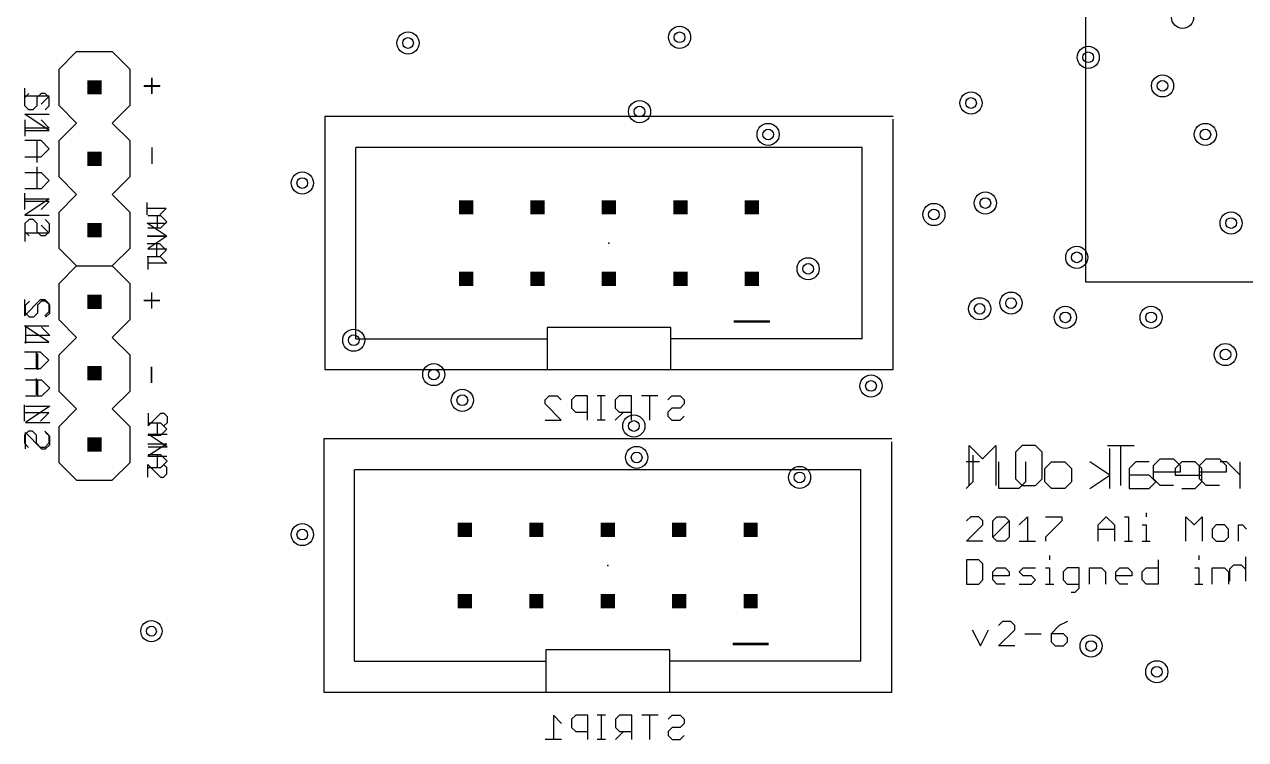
# Model space of a CAD drawing. Extents: x 0 to 100, y 1 to 103.
# Drawn here: x 0.48 to 43.9, y 1.15 to 26.57 of the extents above; entities that cross this region are included whole.
import ezdxf

# ---------------------------------------------------------------- set-up
doc = ezdxf.new("R2010")
doc.units = 0
for name, color, linetype in [('18', 82, 'CONTINUOUS'), ('21', 253, 'CONTINUOUS'), ('22', 253, 'CONTINUOUS'), ('24', 7, 'CONTINUOUS'), ('25', 253, 'CONTINUOUS'), ('26', 253, 'CONTINUOUS'), ('27', 253, 'CONTINUOUS'), ('28', 253, 'CONTINUOUS'), ('44', 253, 'CONTINUOUS'), ('52', 253, 'CONTINUOUS')]:
    doc.layers.add(name, color=color, linetype=linetype)

# ---------------------------------------------------------------- blocks, each defined once
blk = doc.blocks.new('RECT')
blk.add_solid([(-0.5, -0.5), (0.5, -0.5), (-0.5, 0.5), (0.5, 0.5)])
blk = doc.blocks.new('ROUNDV')
blk.add_circle((0, 0), 0.5)

msp = doc.modelspace()

# ---------------------------------------------------------------- linework, layer by layer
at = {"layer": '21'}
for p, q in [((26.9789, 15.983), (25.7089, 15.983)), ((34.0748, 10.1728), (34.0748, 11.5964)), ((34.0748, 11.5964), (34.5493, 11.1219)), ((34.5493, 11.1219), (35.0239, 11.5964)), ((35.0239, 11.5964), (35.0239, 10.1728)), ((35.9492, 11.5964), (35.712, 11.3591)), ((35.712, 11.3591), (35.712, 10.4101)), ((36.4238, 11.5964), (35.9492, 11.5964)), ((36.661, 11.3591), (36.4238, 11.5964)), ((36.661, 10.4101), (36.661, 11.3591)), ((38.9863, 11.5964), (39.9353, 11.5964)), ((39.4608, 10.1728), (39.4608, 11.5964)), ((40.6234, 10.8846), (40.8607, 11.1219)), ((40.6234, 10.4101), (40.6234, 10.8846)), ((40.8607, 11.1219), (41.3352, 11.1219)), ((41.3352, 11.1219), (41.5725, 10.8846)), ((41.5725, 10.8846), (41.5725, 10.6473)), ((42.2606, 10.8846), (42.4978, 11.1219)), ((42.2606, 10.4101), (42.2606, 10.8846)), ((42.4978, 11.1219), (42.9724, 11.1219)), ((42.9724, 11.1219), (43.2097, 10.8846)), ((43.2097, 10.8846), (43.2097, 10.6473)), ((41.5725, 10.6473), (40.6234, 10.6473)), ((43.2097, 10.6473), (42.2606, 10.6473)), ((35.712, 10.4101), (35.9492, 10.1728)), ((35.9492, 10.1728), (36.4238, 10.1728)), ((36.4238, 10.1728), (36.661, 10.4101)), ((40.8607, 10.1728), (40.6234, 10.4101)), ((41.3352, 10.1728), (40.8607, 10.1728)), ((42.4978, 10.1728), (42.2606, 10.4101)), ((42.9724, 10.1728), (42.4978, 10.1728)), ((40.361, 9.2076), (40.361, 9.0635)), ((34.1243, 9.0635), (33.9802, 8.9195)), ((33.9802, 8.1992), (34.5564, 8.7754)), ((34.4124, 9.0635), (34.1243, 9.0635)), ((34.5564, 8.9195), (34.4124, 9.0635)), ((34.5564, 8.7754), (34.5564, 8.9195)), ((34.9157, 8.9195), (35.0598, 9.0635)), ((34.9157, 8.3433), (34.9157, 8.9195)), ((34.9157, 8.3433), (35.4919, 8.9195)), ((35.0598, 9.0635), (35.3479, 9.0635)), ((35.3479, 9.0635), (35.4919, 8.9195)), ((35.4919, 8.9195), (35.4919, 8.3433)), ((35.8512, 8.7754), (36.1394, 9.0635)), ((36.1394, 9.0635), (36.1394, 8.1992)), ((36.7868, 9.0635), (37.363, 9.0635)), ((37.363, 8.9195), (36.7868, 8.3433)), ((37.363, 9.0635), (37.363, 8.9195)), ((38.6578, 8.7754), (38.9459, 9.0635)), ((38.6578, 8.1992), (38.6578, 8.7754)), ((38.9459, 9.0635), (39.234, 8.7754)), ((39.234, 8.7754), (39.234, 8.1992)), ((39.5933, 9.0635), (39.7374, 9.0635)), ((39.7374, 9.0635), (39.7374, 8.1992)), ((40.217, 8.7754), (40.361, 8.7754)), ((40.361, 8.7754), (40.361, 8.1992)), ((41.7762, 8.1992), (41.7762, 9.0635)), ((41.7762, 9.0635), (42.0643, 8.7754)), ((42.0643, 8.7754), (42.3524, 9.0635)), ((42.3524, 9.0635), (42.3524, 8.1992)), ((42.8558, 8.7754), (42.7117, 8.6314)), ((43.1439, 8.7754), (42.8558, 8.7754)), ((43.2879, 8.6314), (43.1439, 8.7754)), ((43.6472, 8.1992), (43.6472, 8.7754)), ((43.6472, 8.7754), (43.7913, 8.7754)), ((43.7913, 8.7754), (43.9353, 8.6314)), ((35.0598, 8.1992), (34.9157, 8.3433)), ((35.4919, 8.3433), (35.3479, 8.1992)), ((36.7868, 8.3433), (36.7868, 8.1992)), ((38.6578, 8.6314), (39.234, 8.6314)), ((42.7117, 8.6314), (42.7117, 8.3433)), ((42.7117, 8.3433), (42.8558, 8.1992)), ((43.1439, 8.1992), (43.2879, 8.3433)), ((43.2879, 8.3433), (43.2879, 8.6314)), ((34.5564, 8.1992), (33.9802, 8.1992)), ((35.3479, 8.1992), (35.0598, 8.1992)), ((35.8512, 8.1992), (36.4275, 8.1992)), ((39.5933, 8.1992), (39.8814, 8.1992)), ((40.217, 8.1992), (40.5051, 8.1992)), ((42.8558, 8.1992), (43.1439, 8.1992)), ((33.9802, 7.5395), (33.9802, 6.6752)), ((34.4124, 7.5395), (33.9802, 7.5395)), ((34.5564, 7.3955), (34.4124, 7.5395)), ((34.5564, 6.8193), (34.5564, 7.3955)), ((36.9308, 7.6836), (36.9308, 7.5395)), ((40.7932, 7.5395), (40.7932, 6.6752)), ((42.2321, 7.6836), (42.2321, 7.5395)), ((34.9157, 7.1074), (35.0598, 7.2514)), ((34.9157, 6.8193), (34.9157, 7.1074)), ((35.4919, 6.9633), (34.9157, 6.9633)), ((35.0598, 7.2514), (35.3479, 7.2514)), ((35.3479, 7.2514), (35.4919, 7.1074)), ((35.4919, 7.1074), (35.4919, 6.9633)), ((35.8512, 7.1074), (35.9953, 7.2514)), ((35.9953, 6.9633), (35.8512, 7.1074)), ((35.9953, 7.2514), (36.4275, 7.2514)), ((36.2834, 6.9633), (35.9953, 6.9633)), ((36.4275, 6.8193), (36.2834, 6.9633)), ((36.7868, 7.2514), (36.9308, 7.2514)), ((36.9308, 7.2514), (36.9308, 6.6752)), ((37.5545, 7.2514), (37.4104, 7.1074)), ((37.4104, 7.1074), (37.4104, 6.8193)), ((37.9867, 7.2514), (37.5545, 7.2514)), ((37.9867, 6.5311), (37.9867, 7.2514)), ((38.346, 6.6752), (38.346, 7.2514)), ((38.346, 7.2514), (38.7781, 7.2514)), ((38.7781, 7.2514), (38.9222, 7.1074)), ((38.9222, 7.1074), (38.9222, 6.6752)), ((39.2815, 7.1074), (39.4255, 7.2514)), ((39.2815, 6.8193), (39.2815, 7.1074)), ((39.8577, 6.9633), (39.2815, 6.9633)), ((39.4255, 7.2514), (39.7136, 7.2514)), ((39.7136, 7.2514), (39.8577, 7.1074)), ((39.8577, 7.1074), (39.8577, 6.9633)), ((40.217, 7.1074), (40.361, 7.2514)), ((40.217, 6.8193), (40.217, 7.1074)), ((40.361, 7.2514), (40.7932, 7.2514)), ((42.088, 7.2514), (42.2321, 7.2514)), ((42.2321, 7.2514), (42.2321, 6.6752)), ((42.7117, 6.6752), (42.7117, 7.2514)), ((42.7117, 7.2514), (43.1439, 7.2514)), ((43.1439, 7.2514), (43.2879, 7.1074)), ((43.2879, 7.1074), (43.2879, 6.6752)), ((33.9802, 6.6752), (34.4124, 6.6752)), ((34.4124, 6.6752), (34.5564, 6.8193)), ((35.0598, 6.6752), (34.9157, 6.8193)), ((35.3479, 6.6752), (35.0598, 6.6752)), ((35.8512, 6.6752), (36.2834, 6.6752)), ((36.2834, 6.6752), (36.4275, 6.8193)), ((36.7868, 6.6752), (37.0749, 6.6752)), ((37.4104, 6.8193), (37.5545, 6.6752)), ((37.5545, 6.6752), (37.9867, 6.6752)), ((37.8426, 6.3871), (37.9867, 6.5311)), ((39.4255, 6.6752), (39.2815, 6.8193)), ((39.7136, 6.6752), (39.4255, 6.6752)), ((40.361, 6.6752), (40.217, 6.8193)), ((40.7932, 6.6752), (40.361, 6.6752)), ((42.088, 6.6752), (42.3761, 6.6752)), ((37.6985, 6.3871), (37.8426, 6.3871)), ((35.2598, 5.3395), (35.1157, 5.1955)), ((35.5479, 5.3395), (35.2598, 5.3395)), ((35.6919, 5.1955), (35.5479, 5.3395)), ((37.563, 5.3395), (37.2749, 5.1955)), ((34.1802, 5.0514), (34.4683, 4.4752)), ((34.4683, 4.4752), (34.7564, 5.0514)), ((35.1157, 4.4752), (35.6919, 5.0514)), ((35.6919, 5.0514), (35.6919, 5.1955)), ((36.0512, 4.9074), (36.6275, 4.9074)), ((37.2749, 5.1955), (36.9868, 4.9074)), ((36.9868, 4.9074), (36.9868, 4.6193)), ((37.4189, 4.9074), (36.9868, 4.9074)), ((37.563, 4.7633), (37.4189, 4.9074)), ((26.9385, 4.5197), (25.6685, 4.5197)), ((35.6919, 4.4752), (35.1157, 4.4752)), ((36.9868, 4.6193), (37.1308, 4.4752)), ((37.1308, 4.4752), (37.4189, 4.4752)), ((37.4189, 4.4752), (37.563, 4.6193)), ((37.563, 4.6193), (37.563, 4.7633))]:
    msp.add_line(p, q, dxfattribs=at)
at = {"layer": '22'}
for p, q in [((38.214, 17.409), (38.214, 78.369)), ((1.702, 24.967), (2.337, 25.602)), ((2.337, 25.602), (3.607, 25.602)), ((3.607, 25.602), (4.242, 24.967)), ((1.702, 24.967), (1.702, 23.697)), ((4.242, 23.697), (4.242, 24.967)), ((1.702, 23.697), (2.337, 23.062)), ((3.607, 23.062), (4.242, 23.697)), ((2.337, 23.062), (1.702, 22.427)), ((4.242, 22.427), (3.607, 23.062)), ((31.3639, 23.296), (11.1639, 23.296)), ((11.1639, 23.296), (11.1639, 14.296)), ((31.3639, 14.296), (31.3639, 23.196)), ((1.702, 22.427), (1.702, 21.157)), ((4.242, 21.157), (4.242, 22.427)), ((1.702, 21.157), (2.337, 20.522)), ((3.607, 20.522), (4.242, 21.157)), ((2.337, 20.522), (1.702, 19.887)), ((4.242, 19.887), (3.607, 20.522)), ((1.702, 19.887), (1.702, 18.617)), ((4.242, 18.617), (4.242, 19.887)), ((1.702, 18.617), (2.337, 17.982)), ((3.607, 17.982), (4.242, 18.617)), ((1.702, 17.347), (2.337, 17.982)), ((2.337, 17.982), (3.607, 17.982)), ((2.337, 17.982), (3.607, 17.982)), ((3.607, 17.982), (4.242, 17.347)), ((55.994, 17.409), (38.214, 17.409)), ((1.702, 17.347), (1.702, 16.077)), ((4.242, 16.077), (4.242, 17.347)), ((1.702, 16.077), (2.337, 15.442)), ((3.607, 15.442), (4.242, 16.077)), ((23.4639, 15.796), (19.0639, 15.796)), ((19.0639, 15.796), (19.0639, 14.296)), ((23.4639, 14.296), (23.4639, 15.796)), ((26.9789, 16.021), (25.7089, 16.021)), ((2.337, 15.442), (1.702, 14.807)), ((4.242, 14.807), (3.607, 15.442)), ((1.702, 14.807), (1.702, 13.537)), ((4.242, 13.537), (4.242, 14.807)), ((11.1639, 14.296), (19.0639, 14.296)), ((19.0639, 14.296), (23.4639, 14.296)), ((23.4639, 14.296), (31.3639, 14.296)), ((1.702, 13.537), (2.337, 12.902)), ((3.607, 12.902), (4.242, 13.537)), ((2.337, 12.902), (1.702, 12.267)), ((4.242, 12.267), (3.607, 12.902)), ((1.702, 12.267), (1.702, 10.997)), ((4.242, 10.997), (4.242, 12.267)), ((31.3235, 11.8327), (11.1235, 11.8327)), ((11.1235, 11.8327), (11.1235, 2.8327)), ((31.3235, 2.8327), (31.3235, 11.7327)), ((39.0719, 10.0728), (39.0719, 11.4964)), ((1.702, 10.997), (2.337, 10.362)), ((3.607, 10.362), (4.242, 10.997)), ((34.4333, 11.0219), (33.9587, 11.0219)), ((34.196, 11.2591), (34.196, 10.3101)), ((35.1213, 10.0728), (35.1213, 11.0219)), ((36.0704, 11.0219), (36.0704, 10.3101)), ((36.7585, 10.7846), (36.9958, 11.0219)), ((36.9958, 11.0219), (37.4703, 11.0219)), ((37.4703, 11.0219), (37.7076, 10.7846)), ((39.0719, 10.5473), (38.3601, 11.0219)), ((39.9972, 11.0219), (39.76, 10.7846)), ((40.4718, 11.0219), (39.9972, 11.0219)), ((41.6344, 11.0219), (41.3971, 10.7846)), ((42.1089, 11.0219), (41.6344, 11.0219)), ((42.3462, 10.7846), (42.1089, 11.0219)), ((43.2359, 11.0219), (42.9987, 11.0219)), ((43.7105, 10.5473), (43.2359, 11.0219)), ((43.7105, 10.0728), (43.7105, 11.0219)), ((36.7585, 10.3101), (36.7585, 10.7846)), ((37.7076, 10.7846), (37.7076, 10.3101)), ((38.3601, 10.0728), (39.0719, 10.5473)), ((39.76, 10.7846), (39.76, 10.0728)), ((40.4718, 10.5473), (39.76, 10.5473)), ((40.709, 10.3101), (40.4718, 10.5473)), ((41.3971, 10.7846), (41.3971, 10.5473)), ((41.3971, 10.5473), (42.3462, 10.5473)), ((42.3462, 10.3101), (42.3462, 10.7846)), ((2.337, 10.362), (3.607, 10.362)), ((34.196, 10.3101), (33.9587, 10.0728)), ((35.8332, 10.0728), (35.1213, 10.0728)), ((36.0704, 10.3101), (35.8332, 10.0728)), ((36.9958, 10.0728), (36.7585, 10.3101)), ((37.4703, 10.0728), (36.9958, 10.0728)), ((37.7076, 10.3101), (37.4703, 10.0728)), ((39.76, 10.0728), (40.4718, 10.0728)), ((40.4718, 10.0728), (40.709, 10.3101)), ((41.6344, 10.0728), (42.1089, 10.0728)), ((42.1089, 10.0728), (42.3462, 10.3101)), ((43.897, 7.6395), (43.897, 6.7752)), ((43.4649, 7.3514), (43.3208, 7.2074)), ((43.3208, 7.2074), (43.3208, 6.7752)), ((43.753, 7.3514), (43.4649, 7.3514)), ((43.897, 7.2074), (43.753, 7.3514)), ((26.9385, 4.5577), (25.6685, 4.5577)), ((23.4235, 4.3327), (19.0235, 4.3327)), ((19.0235, 4.3327), (19.0235, 2.8327)), ((23.4235, 2.8327), (23.4235, 4.3327)), ((11.1235, 2.8327), (19.0235, 2.8327)), ((19.0235, 2.8327), (23.4235, 2.8327)), ((23.4235, 2.8327), (31.3235, 2.8327))]:
    msp.add_line(p, q, dxfattribs=at)
at = {"layer": '24'}
for p in [(2.972, 24.332), (21.2639, 18.796), (2.972, 16.712), (21.2235, 7.3327)]:
    msp.add_point(p, dxfattribs=at)
at = {"layer": '25'}
for p, q in [((0.4974, 23.9659), (0.6415, 24.11)), ((0.4974, 23.6778), (0.4974, 23.9659)), ((1.0736, 24.11), (0.9296, 23.9659)), ((0.9296, 23.9659), (0.9296, 23.6778)), ((1.2177, 24.11), (1.0736, 24.11)), ((1.3617, 23.9659), (1.2177, 24.11)), ((1.3617, 23.6778), (1.3617, 23.9659)), ((0.6415, 23.5338), (0.4974, 23.6778)), ((0.7855, 23.5338), (0.6415, 23.5338)), ((0.9296, 23.6778), (0.7855, 23.5338)), ((1.2177, 23.5338), (1.3617, 23.6778)), ((0.4974, 23.1745), (0.4974, 22.5983)), ((1.0736, 23.1745), (1.3617, 22.8864)), ((1.3617, 22.8864), (0.4974, 22.8864)), ((0.9296, 22.239), (0.9296, 21.6627)), ((0.4974, 21.3034), (1.0736, 21.3034)), ((0.9296, 21.3034), (0.9296, 20.7272)), ((1.0736, 21.3034), (1.3617, 21.0153)), ((1.3617, 21.0153), (1.0736, 20.7272)), ((1.0736, 20.7272), (0.4974, 20.7272)), ((0.4974, 20.3679), (1.3617, 20.3679)), ((1.3617, 20.3679), (0.4974, 19.7917)), ((0.4974, 19.7917), (1.3617, 19.7917)), ((0.4974, 19.4324), (0.4974, 18.8562)), ((1.3617, 19.1443), (0.4974, 19.1443)), ((1.0736, 19.4324), (1.3617, 19.1443)), ((0.5174, 16.5919), (0.6615, 16.736)), ((0.5174, 16.3038), (0.5174, 16.5919)), ((1.0936, 16.736), (0.9496, 16.5919)), ((0.9496, 16.5919), (0.9496, 16.3038)), ((1.2377, 16.736), (1.0936, 16.736)), ((1.3817, 16.5919), (1.2377, 16.736)), ((1.3817, 16.3038), (1.3817, 16.5919)), ((0.6615, 16.1598), (0.5174, 16.3038)), ((0.8055, 16.1598), (0.6615, 16.1598)), ((0.9496, 16.3038), (0.8055, 16.1598)), ((1.2377, 16.1598), (1.3817, 16.3038)), ((0.5174, 15.8005), (0.5174, 15.2243)), ((1.0936, 15.8005), (1.3817, 15.5124)), ((1.3817, 15.5124), (0.5174, 15.5124)), ((0.9496, 14.865), (0.9496, 14.2887)), ((0.5174, 13.9294), (1.0936, 13.9294)), ((0.9496, 13.9294), (0.9496, 13.3532)), ((1.0936, 13.9294), (1.3817, 13.6413)), ((1.3817, 13.6413), (1.0936, 13.3532)), ((1.0936, 13.3532), (0.5174, 13.3532)), ((0.5174, 12.9939), (1.3817, 12.9939)), ((1.3817, 12.9939), (0.5174, 12.4177)), ((0.5174, 12.4177), (1.3817, 12.4177)), ((0.5174, 11.4822), (0.5174, 12.0584)), ((0.5174, 12.0584), (1.0936, 11.4822)), ((1.3817, 11.9144), (1.2377, 12.0584)), ((1.3817, 11.6262), (1.3817, 11.9144)), ((1.0936, 11.4822), (1.2377, 11.4822)), ((1.2377, 11.4822), (1.3817, 11.6262))]:
    msp.add_line(p, q, dxfattribs=at)
at = {"layer": '26'}
for p, q in [((18.995, 13.2195), (19.1391, 13.3636)), ((18.995, 13.0755), (18.995, 13.2195)), ((19.5712, 12.4992), (18.995, 13.0755)), ((19.1391, 13.3636), (19.4272, 13.3636)), ((19.4272, 13.3636), (19.5712, 13.2195)), ((20.0746, 13.3636), (19.9305, 13.2195)), ((19.9305, 13.2195), (19.9305, 12.9314)), ((20.5067, 13.3636), (20.0746, 13.3636)), ((20.5067, 12.4992), (20.5067, 13.3636)), ((21.1304, 13.3636), (20.8423, 13.3636)), ((20.9864, 12.4992), (20.9864, 13.3636)), ((21.6338, 13.3636), (21.4897, 13.2195)), ((21.4897, 13.2195), (21.4897, 12.9314)), ((22.0659, 13.3636), (21.6338, 13.3636)), ((22.0659, 12.4992), (22.0659, 13.3636)), ((23.0015, 13.3636), (22.4252, 13.3636)), ((22.7133, 12.4992), (22.7133, 13.3636)), ((23.3607, 13.2195), (23.5048, 13.3636)), ((23.5048, 13.3636), (23.7929, 13.3636)), ((23.7929, 13.3636), (23.937, 13.2195)), ((23.937, 13.0755), (23.7929, 12.9314)), ((23.937, 13.2195), (23.937, 13.0755)), ((19.9305, 12.9314), (20.0746, 12.7874)), ((20.0746, 12.7874), (20.5067, 12.7874)), ((21.4897, 12.9314), (21.6338, 12.7874)), ((21.7778, 12.7874), (21.4897, 12.4992)), ((21.6338, 12.7874), (22.0659, 12.7874)), ((23.5048, 12.9314), (23.3607, 12.7874)), ((23.3607, 12.7874), (23.3607, 12.6433)), ((23.3607, 12.6433), (23.5048, 12.4992)), ((23.7929, 12.9314), (23.5048, 12.9314)), ((23.7929, 12.4992), (23.937, 12.6433)), ((18.995, 12.4992), (19.5712, 12.4992)), ((21.1304, 12.4992), (20.8423, 12.4992)), ((23.5048, 12.4992), (23.7929, 12.4992)), ((19.5788, 1.7222), (19.2907, 2.0103)), ((19.2907, 2.0103), (19.2907, 1.1459)), ((20.0822, 2.0103), (19.9381, 1.8662)), ((19.9381, 1.8662), (19.9381, 1.5781)), ((20.5144, 2.0103), (20.0822, 2.0103)), ((20.5144, 1.1459), (20.5144, 2.0103)), ((21.138, 2.0103), (20.8499, 2.0103)), ((20.994, 1.1459), (20.994, 2.0103)), ((21.6414, 2.0103), (21.4973, 1.8662)), ((21.4973, 1.8662), (21.4973, 1.5781)), ((22.0736, 2.0103), (21.6414, 2.0103)), ((22.0736, 1.1459), (22.0736, 2.0103)), ((23.0091, 2.0103), (22.4329, 2.0103)), ((22.721, 1.1459), (22.721, 2.0103)), ((23.3684, 1.8662), (23.5124, 2.0103)), ((23.5124, 2.0103), (23.8005, 2.0103)), ((23.8005, 2.0103), (23.9446, 1.8662)), ((23.9446, 1.8662), (23.9446, 1.7222)), ((19.9381, 1.5781), (20.0822, 1.4341)), ((20.0822, 1.4341), (20.5144, 1.4341)), ((21.4973, 1.5781), (21.6414, 1.4341)), ((21.7854, 1.4341), (21.4973, 1.1459)), ((21.6414, 1.4341), (22.0736, 1.4341)), ((23.5124, 1.5781), (23.3684, 1.4341)), ((23.3684, 1.4341), (23.3684, 1.29)), ((23.8005, 1.5781), (23.5124, 1.5781)), ((23.9446, 1.7222), (23.8005, 1.5781)), ((19.5788, 1.1459), (19.0026, 1.1459)), ((21.138, 1.1459), (20.8499, 1.1459)), ((23.3684, 1.29), (23.5124, 1.1459)), ((23.5124, 1.1459), (23.8005, 1.1459)), ((23.8005, 1.1459), (23.9446, 1.29))]:
    msp.add_line(p, q, dxfattribs=at)
at = {"layer": '27'}
for p, q in [((4.7309, 24.379), (5.2964, 24.379)), ((5.0136, 24.0962), (5.0136, 24.6618)), ((5.0236, 21.6222), (5.0236, 22.1878)), ((4.8695, 19.7805), (5.3186, 19.7805)), ((5.2063, 19.7805), (5.2063, 19.3315)), ((5.3186, 19.7805), (5.5431, 19.556)), ((5.5431, 19.556), (5.3186, 19.3315)), ((5.3186, 19.3315), (4.8695, 19.3315)), ((4.8695, 19.0439), (5.5431, 19.0439)), ((5.5431, 19.0439), (4.8695, 18.5948)), ((4.8695, 18.5948), (5.5431, 18.5948)), ((4.8695, 18.3072), (4.8695, 17.8582)), ((5.3186, 18.3072), (5.5431, 18.0827)), ((5.5431, 18.0827), (4.8695, 18.0827)), ((5.0136, 16.4722), (5.0136, 17.0377)), ((4.7309, 16.755), (5.2964, 16.755)), ((5.0136, 13.8322), (5.0136, 14.3978)), ((4.8695, 12.4005), (5.3186, 12.4005)), ((5.2063, 12.4005), (5.2063, 11.9515)), ((5.3186, 12.4005), (5.5431, 12.176)), ((5.5431, 12.176), (5.3186, 11.9515)), ((5.3186, 11.9515), (4.8695, 11.9515)), ((4.8695, 11.6639), (5.5431, 11.6639)), ((5.5431, 11.6639), (4.8695, 11.2148)), ((4.8695, 11.2148), (5.5431, 11.2148)), ((4.8695, 10.4782), (4.8695, 10.9272)), ((4.8695, 10.9272), (5.3186, 10.4782)), ((5.5431, 10.815), (5.4308, 10.9272)), ((5.3186, 10.4782), (5.4308, 10.4782)), ((5.4308, 10.4782), (5.5431, 10.5905)), ((5.5431, 10.5905), (5.5431, 10.815))]:
    msp.add_line(p, q, dxfattribs=at)
at = {"layer": '28'}
for p, q in [((5.3051, 24.3902), (4.7396, 24.3902)), ((5.0224, 24.1074), (5.0224, 24.673)), ((0.5042, 23.7318), (0.5042, 24.308)), ((1.3685, 24.0199), (0.5042, 24.0199)), ((1.0804, 23.7318), (1.3685, 24.0199)), ((1.3685, 22.7963), (0.5042, 23.3725)), ((0.5042, 23.3725), (1.3685, 23.3725)), ((0.5042, 22.7963), (1.3685, 22.7963)), ((1.0804, 22.437), (0.5042, 22.437)), ((0.9364, 21.8608), (0.9364, 22.437)), ((1.3685, 22.1489), (1.0804, 22.437)), ((1.0804, 21.8608), (1.3685, 22.1489)), ((5.0224, 21.6174), (5.0224, 22.183)), ((0.5042, 21.8608), (1.0804, 21.8608)), ((0.9364, 20.9252), (0.9364, 21.5015)), ((0.5042, 19.9897), (0.5042, 20.5659)), ((1.3685, 20.2778), (0.5042, 20.2778)), ((1.0804, 19.9897), (1.3685, 20.2778)), ((4.8515, 19.7948), (4.8515, 20.2438)), ((5.5251, 20.0193), (4.8515, 20.0193)), ((5.3006, 19.7948), (5.5251, 20.0193)), ((0.6483, 19.6304), (0.5042, 19.4864)), ((0.7923, 19.6304), (0.6483, 19.6304)), ((0.9364, 19.4864), (0.7923, 19.6304)), ((1.2245, 19.6304), (1.3685, 19.4864)), ((0.5042, 19.4864), (0.5042, 19.1983)), ((0.5042, 19.1983), (0.6483, 19.0542)), ((0.9364, 19.1983), (0.9364, 19.4864)), ((1.0804, 19.0542), (0.9364, 19.1983)), ((1.3685, 19.1983), (1.2245, 19.0542)), ((1.3685, 19.4864), (1.3685, 19.1983)), ((5.5251, 19.0581), (4.8515, 19.5072)), ((4.8515, 19.5072), (5.5251, 19.5072)), ((1.2245, 19.0542), (1.0804, 19.0542)), ((4.8515, 19.0581), (5.5251, 19.0581)), ((5.3006, 18.7706), (4.8515, 18.7706)), ((5.1883, 18.3215), (5.1883, 18.7706)), ((5.5251, 18.546), (5.3006, 18.7706)), ((4.8515, 18.3215), (5.3006, 18.3215)), ((5.3006, 18.3215), (5.5251, 18.546)), ((5.0124, 16.4774), (5.0124, 17.043)), ((0.4842, 16.788), (0.4842, 16.2118)), ((0.4842, 16.2118), (1.0604, 16.788)), ((1.0604, 16.788), (1.2045, 16.788)), ((1.2045, 16.788), (1.3485, 16.644)), ((1.3485, 16.644), (1.3485, 16.3559)), ((5.2951, 16.7602), (4.7296, 16.7602)), ((1.3485, 16.3559), (1.2045, 16.2118)), ((1.3485, 15.2763), (0.4842, 15.8525)), ((0.4842, 15.8525), (1.3485, 15.8525)), ((0.4842, 15.2763), (1.3485, 15.2763)), ((1.0604, 14.917), (0.4842, 14.917)), ((0.9164, 14.3408), (0.9164, 14.917)), ((1.3485, 14.6289), (1.0604, 14.917)), ((0.4842, 14.3408), (1.0604, 14.3408)), ((1.0604, 14.3408), (1.3485, 14.6289)), ((5.0024, 13.8274), (5.0024, 14.393)), ((0.9164, 13.4052), (0.9164, 13.9815)), ((0.4842, 12.4697), (0.4842, 13.0459)), ((1.3485, 12.7578), (0.4842, 12.7578)), ((1.0604, 12.4697), (1.3485, 12.7578)), ((4.8815, 12.7438), (4.8815, 12.2948)), ((4.8815, 12.2948), (5.3306, 12.7438)), ((5.3306, 12.7438), (5.4428, 12.7438)), ((5.4428, 12.7438), (5.5551, 12.6315)), ((5.5551, 12.6315), (5.5551, 12.407)), ((5.5551, 12.407), (5.4428, 12.2948)), ((0.6283, 12.1104), (0.4842, 11.9664)), ((0.4842, 11.9664), (0.4842, 11.6783)), ((0.7723, 12.1104), (0.6283, 12.1104)), ((0.9164, 11.9664), (0.7723, 12.1104)), ((0.9164, 11.6783), (0.9164, 11.9664)), ((1.2045, 12.1104), (1.3485, 11.9664)), ((1.3485, 11.9664), (1.3485, 11.6783)), ((5.5551, 11.5581), (4.8815, 12.0072)), ((4.8815, 12.0072), (5.5551, 12.0072)), ((0.4842, 11.6783), (0.6283, 11.5342)), ((1.0604, 11.5342), (0.9164, 11.6783)), ((1.2045, 11.5342), (1.0604, 11.5342)), ((1.3485, 11.6783), (1.2045, 11.5342)), ((4.8815, 11.5581), (5.5551, 11.5581)), ((5.3306, 11.2706), (4.8815, 11.2706)), ((5.2183, 10.8215), (5.2183, 11.2706)), ((5.5551, 11.046), (5.3306, 11.2706)), ((5.3306, 10.8215), (5.5551, 11.046)), ((4.8815, 10.8215), (5.3306, 10.8215))]:
    msp.add_line(p, q, dxfattribs=at)
at = {"layer": '44'}
for centre, radius in [((14.1224, 25.908), 0.1905), ((23.7744, 26.1112), 0.1905), ((38.3032, 25.4), 0.1905), ((40.9448, 24.384), 0.1905), ((34.1376, 23.7744), 0.1905), ((22.352, 23.4696), 0.1905), ((26.924, 22.6568), 0.1905), ((42.4688, 22.6568), 0.1905), ((10.3632, 20.9296), 0.1905), ((34.6456, 20.2184), 0.1905), ((32.8168, 19.812), 0.1905), ((43.3832, 19.5072), 0.1905), ((37.8968, 18.288), 0.1905), ((28.3464, 17.8816), 0.1905), ((34.4424, 16.4592), 0.1905), ((35.56, 16.6624), 0.1905), ((37.4904, 16.1544), 0.1905), ((40.5384, 16.1544), 0.1905), ((12.192, 15.3416), 0.1905), ((43.18, 14.8336), 0.1905), ((15.0368, 14.1224), 0.1905), ((30.5816, 13.716), 0.1905), ((16.0528, 13.208), 0.1905), ((22.1488, 12.2936), 0.1905), ((22.2504, 11.176), 0.1905), ((28.0416, 10.4648), 0.1905), ((10.3632, 8.4328), 0.1905), ((5, 5), 0.175), ((38.4048, 4.4704), 0.1905), ((40.7416, 3.556), 0.1905)]:
    msp.add_circle(centre, radius, dxfattribs=at)
at = {"layer": '52'}
for p, q in [((30.2639, 22.196), (12.2639, 22.196)), ((12.2639, 15.396), (12.2639, 22.196)), ((30.2639, 15.396), (30.2639, 22.196)), ((12.2639, 15.396), (19.0639, 15.396)), ((30.2639, 15.396), (23.4639, 15.396)), ((30.2235, 10.7327), (12.2235, 10.7327)), ((12.2235, 3.9327), (12.2235, 10.7327)), ((30.2235, 3.9327), (30.2235, 10.7327)), ((12.2235, 3.9327), (19.0235, 3.9327)), ((30.2235, 3.9327), (23.4235, 3.9327))]:
    msp.add_line(p, q, dxfattribs=at)

# ---------------------------------------------------------------- block references
at = {"layer": '18'}
for p, xscale, yscale in [((41.656, 26.8224), 0.7874, 0.7874), ((23.7744, 26.1112), 0.7874, 0.7874), ((14.1224, 25.908), 0.7874, 0.7874), ((38.3032, 25.4), 0.7874, 0.7874), ((40.9448, 24.384), 0.7874, 0.7874), ((34.1376, 23.7744), 0.7874, 0.7874), ((22.352, 23.4696), 0.7874, 0.7874), ((26.924, 22.6568), 0.7874, 0.7874), ((42.4688, 22.6568), 0.7874, 0.7874), ((10.3632, 20.9296), 0.7874, 0.7874), ((34.6456, 20.2184), 0.7874, 0.7874), ((32.8168, 19.812), 0.7874, 0.7874), ((43.3832, 19.5072), 0.7874, 0.7874), ((37.8968, 18.288), 0.7874, 0.7874), ((28.3464, 17.8816), 0.7874, 0.7874), ((35.56, 16.6624), 0.7874, 0.7874), ((34.4424, 16.4592), 0.7874, 0.7874), ((37.4904, 16.1544), 0.7874, 0.7874), ((40.5384, 16.1544), 0.7874, 0.7874), ((12.192, 15.3416), 0.7874, 0.7874), ((43.18, 14.8336), 0.7874, 0.7874), ((15.0368, 14.1224), 0.7874, 0.7874), ((30.5816, 13.716), 0.7874, 0.7874), ((16.0528, 13.208), 0.7874, 0.7874), ((22.1488, 12.2936), 0.7874, 0.7874), ((22.2504, 11.176), 0.7874, 0.7874), ((28.0416, 10.4648), 0.7874, 0.7874), ((10.3632, 8.4328), 0.7874, 0.7874), ((5, 5), 0.7564, 0.7564), ((38.4048, 4.4704), 0.7874, 0.7874), ((40.7416, 3.556), 0.7874, 0.7874)]:
    msp.add_blockref('ROUNDV', p, dxfattribs=dict(at, xscale=xscale, yscale=yscale))
at = {"layer": '52', "xscale": 0.508, "yscale": 0.508}
for p, rotation in [((2.972, 24.332), 270), ((2.972, 21.792), 270), ((16.1839, 20.066), 180), ((18.7239, 20.066), 180), ((18.7239, 20.066), 180), ((21.2639, 20.066), 180), ((23.8039, 20.066), 180), ((26.3439, 20.066), 180), ((2.972, 19.252), 270), ((16.1839, 17.526), 180), ((18.7239, 17.526), 180), ((18.7239, 17.526), 180), ((21.2639, 17.526), 180), ((23.8039, 17.526), 180), ((26.3439, 17.526), 180), ((2.972, 16.712), 270), ((2.972, 14.172), 270), ((2.972, 11.632), 270), ((16.1435, 8.6027), 180), ((18.6835, 8.6027), 180), ((18.6835, 8.6027), 180), ((21.2235, 8.6027), 180), ((23.7635, 8.6027), 180), ((26.3035, 8.6027), 180), ((16.1435, 6.0627), 180), ((18.6835, 6.0627), 180), ((18.6835, 6.0627), 180), ((21.2235, 6.0627), 180), ((23.7635, 6.0627), 180), ((26.3035, 6.0627), 180)]:
    msp.add_blockref('RECT', p, dxfattribs=dict(at, rotation=rotation))

doc.saveas('drawing.dxf')
